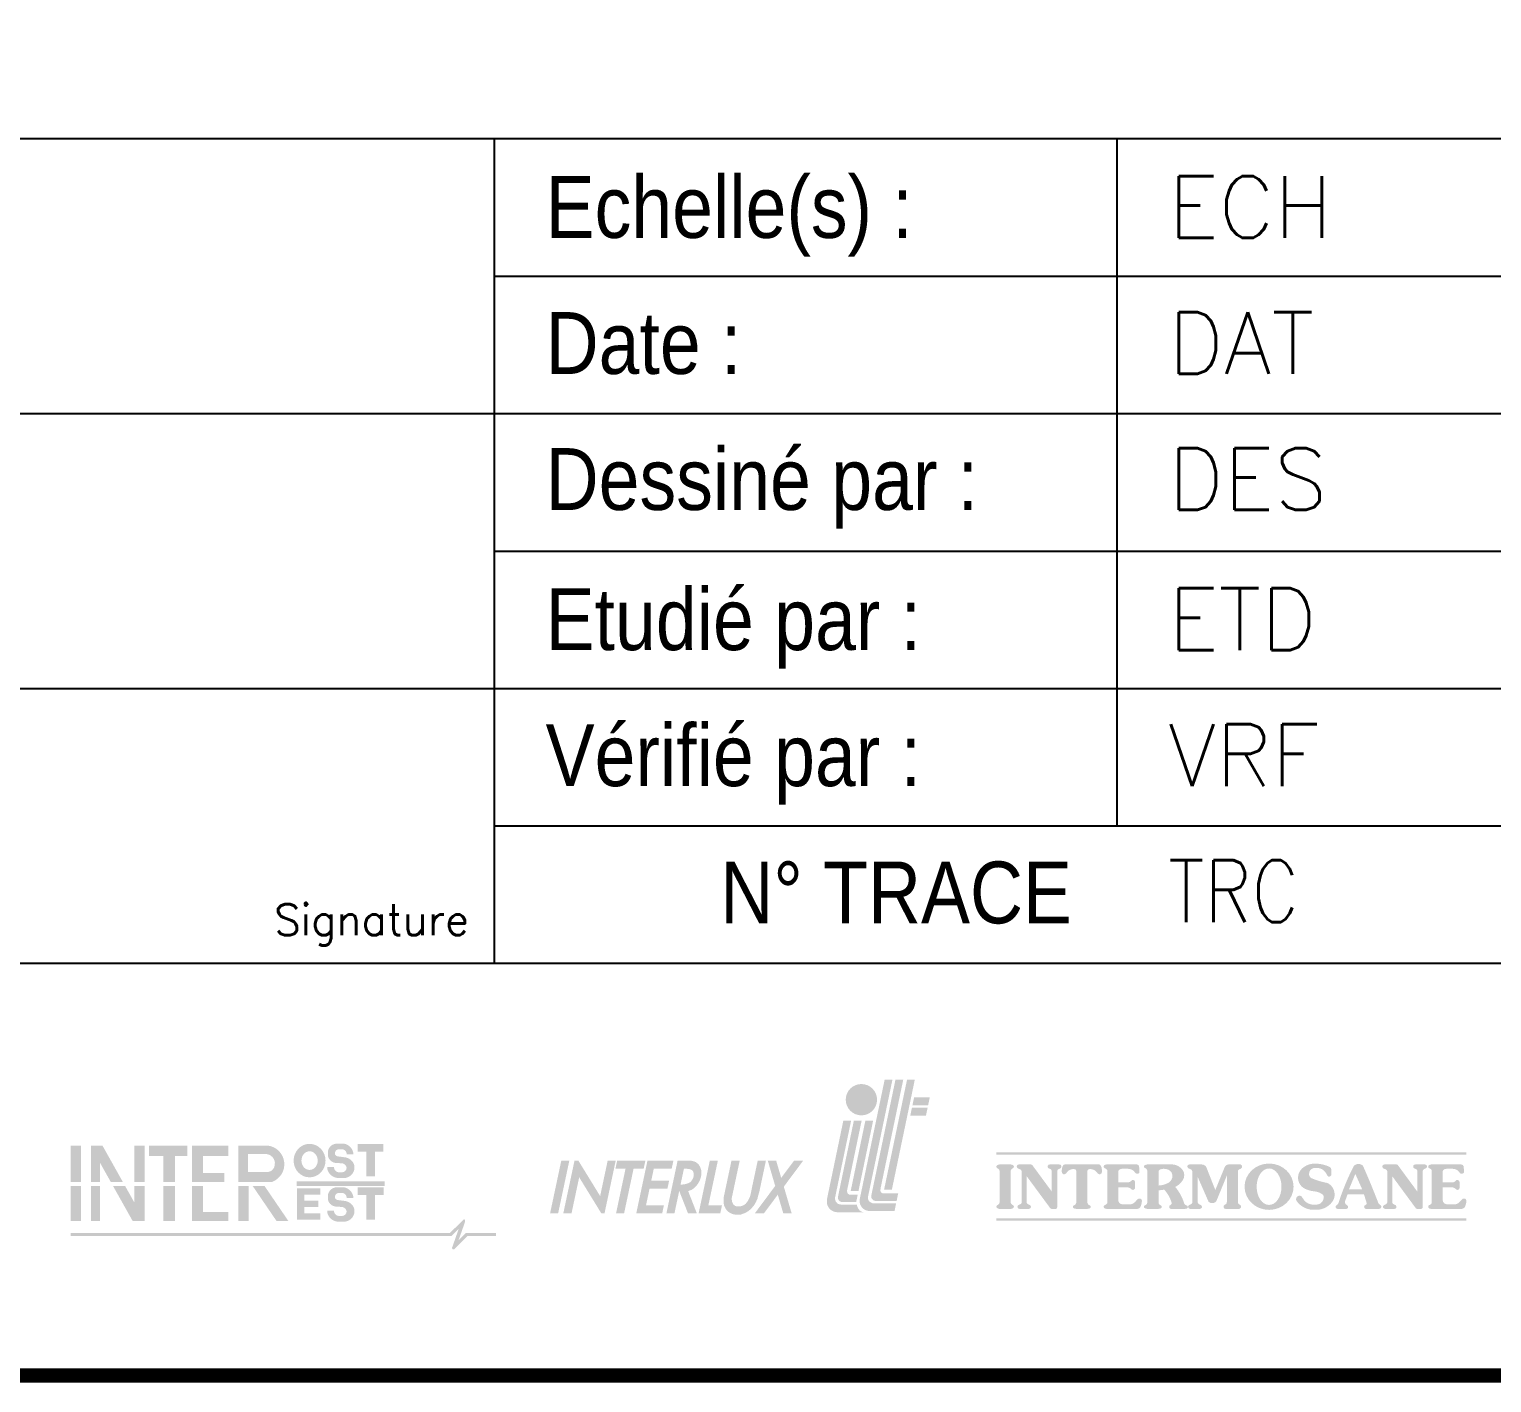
# Model space of a CAD drawing. Header units: millimetres. Extents: x 0 to 200, y 0 to 287.
# Drawn here: x 77.4 to 148.4, y -0.3 to 65.3 of the extents above; entities that cross this region are included whole.
import ezdxf
from ezdxf.enums import TextEntityAlignment as Align

# ---------------------------------------------------------------- set-up
doc = ezdxf.new("R2010")
doc.units = ezdxf.units.MM
doc.layers.get('0').update_dxf_attribs({"linetype": 'CONTINUOUS'})
doc.layers.add('CARTOUCHE', color=7, linetype='CONTINUOUS')
doc.styles.add('Cartouche', font='ARIAL.TTF', dxfattribs={"width": 0.85})
doc.styles.add('ROMANS', font='romans__.ttf')
doc.styles.get("Standard").update_dxf_attribs({"font": 'romans.shx', "width": 0.85})

msp = doc.modelspace()

# ---------------------------------------------------------------- hatches: boundary and pattern name
at = {"layer": 'CARTOUCHE', "true_color": 0x6e77ba}
h = msp.add_hatch(color=163, dxfattribs=at)
h.paths.add_polyline_path([(119.3258104747445, 14.36147968949979), (118.948670691878, 14.36147968949979), (117.7326260368351, 8.529197010755524), (117.7307506994612, 8.41486825457099), (117.7645956638903, 8.28801673144062), (117.8365164400117, 8.16962231886464), (117.9338204860364, 8.076598156860143), (118.0288687754293, 8.021781399241434), (118.1813801412516, 7.982262360279606), (118.1888072791637, 7.980850994988771), (119.425858433554, 7.980850994988771), (119.5038992114843, 8.355143070095437), (118.4130106026969, 8.355143070095437), (118.3612213022481, 8.359234461855749), (118.3335831825493, 8.37343973729054), (118.2759305772209, 8.39744889333798), (118.2029034601585, 8.449308864996965), (118.1675372769353, 8.500810184465081), (118.1500548229739, 8.543425199950548), (118.1346807646584, 8.599126831173692), (118.1380541317931, 8.664870838141155)])
h.paths.add_polyline_path([(119.8506050759095, 14.36147968949979), (119.4734652930429, 14.36147968949979), (118.3000533350372, 8.733668071457828), (118.3012526356379, 8.633594198620642), (118.3262355370779, 8.58653589600732), (118.3531400257755, 8.547160642249423), (118.3963798198356, 8.514508157592104), (118.4271279364665, 8.490498731271714), (118.4887424943001, 8.474694521126025), (119.5288259701886, 8.474694521126025), (119.6043394492456, 8.836865395435495), (118.8698005380512, 8.836865395435495), (118.8425381026013, 8.842407342062927), (118.8041027301035, 8.864495938601237), (118.77527620073, 8.886584535139605), (118.7589413487857, 8.913474800723634), (118.738762868908, 8.979740590338622), (118.7559344811541, 9.111320230102763)])
h.paths.add_polyline_path([(120.411703619512, 14.36147968949979), (120.0345638366455, 14.36147968949979), (118.9201882868879, 9.016813118650816), (119.2973280697545, 9.016813118650816)])
h.paths.add_polyline_path([(121.136115950812, 13.49432382766207), (120.375116123059, 13.49432382766207), (120.2960810044978, 13.11526278653537), (121.0570808322508, 13.11526278653537)])
h.paths.add_polyline_path([(121.033042302338, 12.99997137757947), (120.272042474585, 12.99997137757947), (120.1921003618353, 12.61656029348916), (120.9531001895882, 12.61656029348916)])
at = {"layer": 'CARTOUCHE', "true_color": 0xebb111}
msp.add_hatch(color=40, dxfattribs=at).paths.add_polyline_path([(117.0596399683216, 13.38514250730293, 1), (118.5800383066768, 13.38514250730293, 1)])
at = {"layer": 'CARTOUCHE', "true_color": 0x0e1b8d}
h = msp.add_hatch(color=166, dxfattribs=at)
h.paths.add_polyline_path([(118.3876012754782, 12.36146043994773), (118.0104614926117, 12.36146043994773), (117.300715407424, 8.957440873905853), (117.6778551902905, 8.957440873905853)])
h.paths.add_polyline_path([(117.8289810699699, 12.36146043994773), (117.4518412871034, 12.36146043994773), (116.6812383271922, 8.665564671119057), (116.6909607001548, 8.567582158567461), (116.7224973114155, 8.508906714189436), (116.7792634837358, 8.453140758006725), (116.8243849642328, 8.427924833283726), (116.876034373861, 8.415322276381062), (117.564822187737, 8.415322276381062), (117.6403356667942, 8.777493150690532), (117.2654682066717, 8.777493150690532), (117.2117076730163, 8.786404319783571), (117.1494474297192, 8.838259967075544), (117.1286944687052, 8.919154820094661), (117.1237564619081, 8.979126370909569)], flags=17)
h.paths.add_polyline_path([(117.3191111331369, 12.36146043994773), (116.9419713502704, 12.36146043994773), (116.1472482002495, 8.549881610960654), (116.1442677651326, 8.368181270248215), (116.1781127295617, 8.241329747117902), (116.2500335056831, 8.122935334541921), (116.3473375517078, 8.029911172537425), (116.4192583278291, 7.983398821262256), (116.516562373854, 7.945343580541476), (116.6530050439295, 7.921478750243807), (117.9274094808318, 7.921478750243807), (117.8423519350574, 7.948403070218205), (117.7850529960954, 7.976077938146091), (117.7349089997771, 8.0133080355821), (117.6747358414601, 8.086336594692852), (117.6417841113155, 8.14790990552973), (117.613129880941, 8.222370370674753), (117.6091601906178, 8.295770825350473), (116.8321730844369, 8.295770825350473), (116.749246731014, 8.308983928823807), (116.6646343199409, 8.342811019676788), (116.5800219088678, 8.440063601821976), (116.5377157033314, 8.566914854679453), (116.5404429800558, 8.626883125807183)])
h.paths.add_polyline_path([(113.6383323951094, 9.200458492471967), (112.6433216989244, 7.864773865868699), (113.0865825914955, 7.864773865868699), (113.7638711397789, 8.773953943213883), (114.0314821788335, 7.864773865868699), (114.4381248293511, 7.864773865868699), (114.0553459315238, 9.165224509318136), (115.000495366799, 10.43397626784719), (114.557234474228, 10.43397626784719), (113.9298071868543, 9.591729058576277), (113.6818973872116, 10.43397626784719), (113.275254736694, 10.43397626784719)])
h.paths.add_polyline_path([(113.1891183974491, 10.43397626784719), (112.790306485747, 10.43397626784719), (112.4878642050436, 9.011250620466), (112.449277643929, 8.818859234921945), (112.4188895415224, 8.702042675767643), (112.3885009856972, 8.620271327605224), (112.3394120940387, 8.52448173288235), (112.2996735970059, 8.454392121717262), (112.2038331856361, 8.335239323272617), (112.1313683074126, 8.281503657412486), (112.0495534879816, 8.239449998822636), (111.9331682346518, 8.207963741899903), (111.8483572263115, 8.20282639386312), (111.7982417953534, 8.204110730872344), (111.7352760329971, 8.215669763955077), (111.6813051852268, 8.241356504138878), (111.6414696566526, 8.272180592359518), (111.6119144838806, 8.296582725261146), (111.5772189064984, 8.36208364245698), (111.5515186971204, 8.41731013385214), (111.5219474907294, 8.576650974010306), (111.9167767390179, 10.43397626784719), (111.5179648273158, 10.43397626784719), (111.1356765254396, 8.635645126751342), (111.1326698056997, 8.580049849273223), (111.134848027782, 8.37974787097329), (111.1609885064445, 8.242584624376661), (111.2328857048079, 8.093819101026952), (111.304771567711, 7.995845430678742), (111.4158672417708, 7.906580224718823), (111.5857789928209, 7.830378391023714), (111.7208364700422, 7.806429235568828), (111.8515379565172, 7.802074868238208), (111.9735256478257, 7.812960921701233), (112.1878850996027, 7.89118223480142), (112.3316563719904, 7.976093073430661), (112.4275035846366, 8.058826322985283), (112.5669184128596, 8.202521255714316), (112.6540522837579, 8.32662140031914), (112.7174941354535, 8.450950736376797), (112.7767350655018, 8.581994463073954), (112.8119983227441, 8.72617750873195), (112.8666144051206, 8.916877864140588)])
h.paths.add_polyline_path([(109.9203699678054, 7.864773865868699), (110.9718051123536, 7.864773865868699), (111.0547313257058, 8.25486896203688), (110.3933912773258, 8.25486896203688), (110.8566247789358, 10.43397626784719), (110.4665296827676, 10.43397626784719)])
h.paths.add_polyline_path([(109.8692629107661, 9.276582674586336), (109.9376810296047, 9.386753222154823), (109.9870936620141, 9.485526900404352), (110.0175017148313, 9.584300578653995), (110.040307754444, 9.652682335113354), (110.0479097676483, 9.72486304801248), (110.0479097676483, 9.964199195620552), (110.0022976884227, 10.10856062141875), (109.9390281357261, 10.21944306791022), (109.8730639173683, 10.28711292544671), (109.7856407655191, 10.35549468190618), (109.6906156004657, 10.39348451657554), (109.5841874156057, 10.420077481926), (109.4093415653257, 10.42767539480525), (109.2942265241602, 10.43397626784719), (108.904131427992, 10.43397626784719), (108.3579717130298, 7.864773865868699), (108.748066809198, 7.864773865868699), (108.9808810109665, 8.959960475228513), (109.4091644504349, 7.864773865868699), (109.8390072644704, 7.864773865868699), (109.4171083446502, 8.9436342767778), (109.4473516313471, 8.961266857639487), (109.5765854024014, 9.010653831900697), (109.6868145938635, 9.07903558836017), (109.7666357325083, 9.155015257698949)])
h.paths.add_polyline_path([(109.5680797262892, 9.436195332095735), (109.4968576679507, 9.368615205175274), (109.4157184419632, 9.328968327112932), (109.3417917427587, 9.306441618139388), (109.2759789661527, 9.287518998816097), (109.1263218692748, 9.266794469804154), (109.0454255518429, 9.263585925643895), (109.211300310808, 10.04388117167895), (109.3904612223802, 10.02955686815829), (109.4679944116854, 10.02054623862352), (109.5392164700238, 9.998920619630837), (109.596013928215, 9.970086551064867), (109.6347807495769, 9.934944852633407), (109.6663345907375, 9.887188164744146), (109.6762517583866, 9.820509127804428), (109.6762517583866, 9.668228434601701), (109.6636440058422, 9.606497284368118), (109.6384003888116, 9.551532146905515), (109.6122558293835, 9.506478728958541)], flags=16)
h.paths.add_polyline_path([(108.4086131475441, 9.065476210963027), (108.4915393608962, 9.455571307131265), (107.6238971060357, 9.455571307131265), (107.7489597121127, 10.04388117167895), (108.6166019669732, 10.04388117167895), (108.6995281803254, 10.43397626784719), (107.4417908292967, 10.43397626784719), (106.8956311143345, 7.864773865868699), (108.1533684653632, 7.864773865868699), (108.2362946787154, 8.25486896203688), (107.3686524238549, 8.25486896203688), (107.5409708926835, 9.065476210963027)])
h.paths.add_polyline_path([(105.9150212870085, 7.864773865868699), (106.3051163831767, 7.864773865868699), (106.7683498847867, 10.04388117167895), (107.2580262387251, 10.04388117167895), (107.3409524520772, 10.43397626784719), (105.9715046480324, 10.43397626784719), (105.8885784346802, 10.04388117167895), (106.3782547886185, 10.04388117167895)])
h.paths.add_polyline_path([(105.9014973630145, 10.43397626784719), (105.5114022668464, 10.43397626784719), (105.1446709244882, 8.708826975697889), (104.0850100543323, 10.43397626784719), (103.9019473417637, 10.43397626784719), (103.3557876268015, 7.864773865868699), (103.7545995385036, 7.864773865868699), (104.1275847702431, 9.619342222038767), (105.2053160944292, 7.864773865868699), (105.3553376480523, 7.864773865868699)])
h.paths.add_polyline_path([(103.6509308245261, 10.43397626784719), (103.2608357283578, 10.43397626784719), (102.7146760133957, 7.864773865868699), (103.1047711095638, 7.864773865868699)])
h = msp.add_hatch(color=166, dxfattribs=at)
edge = h.paths.add_edge_path()
edge.add_ellipse((91.0473749360757, 10.42941421768904), major_axis=(0, 0.8121659834576854), ratio=0.953508904984124, start_angle=0, end_angle=360, ccw=False)
edge = h.paths.add_edge_path(flags=16)
edge.add_ellipse((91.0473749360757, 10.42941421768904), major_axis=(0, 0.4525577883063174), ratio=0.8720538325185828, start_angle=0, end_angle=360)
h.paths.add_polyline_path([(92.72581571022215, 11.2516780203224), (92.37522925126359, 11.2516780203224, 0.3675437250064505), (91.93523146818552, 10.87772437632367), (91.93523146818552, 10.65664488182136, 0.3740215265167949), (92.4045474210775, 10.31415417022731), (92.65631186183089, 10.29379968345052, -0.3121030398257033), (92.84346218932683, 10.08042702617809, -0.4032395724199198), (92.63405145652041, 9.864051336574903), (92.4764051745201, 9.864051336574903, -0.4225189740084885), (92.23405347633798, 10.1133537553639), (91.90229045403612, 10.1133537553639), (91.90229045403612, 10.03521519636075, 0.3410835080403992), (92.43403741981467, 9.583648534296685), (92.70933013214619, 9.583648534296685, 0.3506623323824017), (93.21520994352295, 9.988176989216356), (93.21520994352295, 10.21160840198354, 0.2989918984381972), (92.75168286462394, 10.59026585088139), (92.41050812399374, 10.63495213976097, -0.2639176798787722), (92.28580285614282, 10.72902852241918), (92.28580285614282, 10.83721635140552, -0.269339217368424), (92.42462570148632, 10.97597902294331), (92.6246246671908, 10.97597902294331, -0.4406943976462597), (92.84346218932683, 10.73660981815152), (93.17522521162857, 10.73660981815152, 0.3442733425790227)])
h.paths.add_polyline_path([(94.6318921058479, 11.23349110919321), (93.3835660984422, 11.23349110919321), (93.3835660984422, 10.86787612187862), (93.80473654298612, 10.86787612187862), (93.80473654298612, 9.659654279583663), (94.21834022312783, 9.659654279583663), (94.21834022312783, 10.86787612187862), (94.6318921058479, 10.86787612187862)])
h.paths.add_polyline_path([(94.68356266773048, 9.425218264155717), (90.4223073552721, 9.425218264155717), (90.4223073552721, 9.195972625159527), (94.68356266773048, 9.195972625159527)])
h.paths.add_polyline_path([(94.63569536323678, 9.132874564465055), (93.38736935583097, 9.132874564465055), (93.38736935583097, 8.767259577150526), (93.808539800375, 8.767259577150526), (93.808539800375, 7.559037734855508), (94.2221434805167, 7.559037734855508), (94.2221434805167, 8.767259577150526), (94.63569536323678, 8.767259577150526)])
h.paths.add_polyline_path([(92.72581571022215, 9.133660804073315), (92.37522925126359, 9.133660804073315, 0.3675437250064505), (91.93523146818552, 8.759707160074583), (91.93523146818552, 8.538627665572278, 0.3740215265167949), (92.4045474210775, 8.196136953978225), (92.65631186183089, 8.17578246720143, -0.3121030398257033), (92.84346218932683, 7.962409809928999, -0.4032395724199198), (92.63405145652041, 7.746034120325817), (92.4764051745201, 7.746034120325817, -0.4225189740084885), (92.23405347633798, 7.99533653911476), (91.90229045403612, 7.99533653911476), (91.90229045403612, 7.917197980111666, 0.3410835080403992), (92.43403741981467, 7.465631318047599), (92.70933013214619, 7.465631318047599, 0.3506623323824017), (93.21520994352295, 7.87015977296727), (93.21520994352295, 8.093591185734454, 0.2989918984381972), (92.75168286462394, 8.472248634632308), (92.41050812399374, 8.516934923511883, -0.2639176798787722), (92.28580285614282, 8.611011306170099), (92.28580285614282, 8.71919913515643, -0.269339217368424), (92.42462570148632, 8.85796180669422), (92.6246246671908, 8.85796180669422, -0.4406943976462597), (92.84346218932683, 8.618592601902435), (93.17522521162857, 8.618592601902435, 0.3442733425790227)])
h.paths.add_polyline_path([(91.5628225896478, 9.083173226459564), (90.4330587831846, 9.083173226459564), (90.4330587831846, 7.568496111623801), (91.5628225896478, 7.568496111623801), (91.5628225896478, 7.876045736578988), (90.78936890601108, 7.876045736578988), (90.78936890601108, 8.184512931023448), (91.4703969677372, 8.184512931023448), (91.4703969677372, 8.489926800624971), (90.78936890601108, 8.489926800624971), (90.78936890601108, 8.782573552240137), (91.5628225896478, 8.782573552240137)])
h.paths.add_polyline_path([(98.28631527251241, 7.12623475234119), (97.96451415572608, 6.2134083899291, 0.6648238827104829), (98.06608946342214, 6.12361218747418), (98.71162291328176, 6.766511054944772), (100.08715934681, 6.766511054944772), (100.08715934681, 6.920742236656849), (98.63770511661528, 6.920742236656849), (98.27254909624116, 6.557076508723355), (98.58931061301178, 7.455607458502072), (98.58833986570335, 7.535499282368107, 0.6379345697711025), (98.51007074725578, 7.564377229899151), (97.86234555745341, 6.920742236656849), (79.45420145067055, 6.920742236656849), (79.45420145067055, 6.766511054944772), (97.92511743701118, 6.766511054944772)])
h.paths.add_polyline_path([(88.86349427807625, 9.195972625159527), (88.28873887847942, 9.195972625159527), (89.44764707489458, 7.495131328403602), (90.0224024744914, 7.495131328403602)])
h.paths.add_polyline_path([(88.0987439079347, 9.195972625159527), (87.59063824091481, 9.195972625159527), (87.59063824091481, 7.495131328403602), (88.0987439079347, 7.495131328403602)])
h.paths.add_polyline_path([(89.03203846385588, 11.15834637311775), (87.59063824091481, 11.15834637311775), (87.59063824091481, 9.391313205748759), (89.2278730046504, 9.395866478567314, 0.7796492388881205)])
h.paths.add_polyline_path([(88.06080863711247, 9.88046206927254), (88.06080863711247, 10.74961802670811), (88.90798198065932, 10.74961802670811, -0.4556279954426636), (89.36039953685315, 10.23690351129426, -0.3568014100735264), (89.05152009844619, 9.88046206927254)], flags=16)
h.paths.add_polyline_path([(86.9114065087067, 9.821367829656253), (85.86913851973179, 9.821367829656253), (85.86913851973179, 10.65482084796861), (87.10031755043315, 10.65482084796861), (87.10031755043315, 11.15834637311775), (85.34149034606594, 11.15834637311775), (85.34149034606594, 9.391313205748759), (86.9114065087067, 9.391313205748759)])
h.paths.add_polyline_path([(87.10031755043315, 7.933075844432324), (85.86913851973179, 7.933075844432324), (85.86913851973179, 9.195972625159527), (85.34149034606594, 9.195972625159527), (85.34149034606594, 7.495131328403602), (87.10031755043315, 7.495131328403602)])
h.paths.add_polyline_path([(84.51123303668328, 9.195972625159527), (83.9444997879474, 9.195972625159527), (83.9444997879474, 7.495131328403602), (84.51123303668328, 7.495131328403602)])
h.paths.add_polyline_path([(84.51123303668328, 10.65482084796861), (85.11349422926946, 10.65482084796861), (85.11349422926946, 11.15834637311775), (83.25399722749023, 11.15834637311775), (83.25399722749023, 10.65482084796861), (83.9444997879474, 10.65482084796861), (83.9444997879474, 9.391313205748759), (84.51123303668328, 9.391313205748759)])
h.paths.add_polyline_path([(83.03902946905043, 11.15834637311775), (82.54260662958654, 11.15834637311775), (82.54260662958654, 9.391313205748759), (83.03902946905043, 9.391313205748759)])
h.paths.add_polyline_path([(83.03902946905043, 9.195972625159527), (82.54260662958654, 9.195972625159527), (82.54260662958654, 8.404493046327673), (82.09899507392731, 9.195972625159527), (81.51326325487821, 9.195972625159527), (82.46655740644314, 7.495131328403602), (83.03902946905043, 7.495131328403602)])
h.paths.add_polyline_path([(80.99911619593843, 11.15834637311775), (80.43852808321265, 11.15834637311775), (80.43852808321265, 9.391313205748759), (80.87497781015975, 9.391313205748759), (80.87497781015975, 10.33478402111035), (81.40377800578756, 9.391313205748759), (81.98950982483666, 9.391313205748759)])
h.paths.add_polyline_path([(80.87497781015975, 9.195972625159527), (80.43852808321265, 9.195972625159527), (80.43852808321265, 7.495131328403602), (80.87497781015975, 7.495131328403602)])
h.paths.add_polyline_path([(79.96299334297362, 9.195972625159527), (79.45420145067055, 9.195972625159527), (79.45420145067055, 7.495131328403602), (79.96299334297362, 7.495131328403602)])
h.paths.add_polyline_path([(79.96299334297362, 11.15834637311775), (79.45420145067055, 11.15834637311775), (79.45420145067055, 9.391313205748759), (79.96299334297362, 9.391313205748759)])
h = msp.add_hatch(color=166, dxfattribs=at)
edge = h.paths.add_edge_path()
edge.add_ellipse((137.5978170681366, 9.163221402017768), major_axis=(1.188907773671066, 0), ratio=0.9456851094765764, start_angle=0, end_angle=360, ccw=False)
edge = h.paths.add_edge_path(flags=16)
edge.add_ellipse((137.5978170681366, 9.163221402017768), major_axis=(0, 0.8849205124518635), ratio=0.6810770798558432, start_angle=0, end_angle=360, ccw=False)
h.paths.add_polyline_path([(136.0894472711466, 9.93821865379158, -0.2377706677710503), (136.1957089283359, 10.02226252173665, 0.3456020032450831), (136.2896291396578, 10.14317205679384, 0.2959650815838726), (136.218960604294, 10.24232170843845), (135.6318387473917, 10.24232170843845, 0.3033577836716623), (135.4494774413056, 10.12046641679899), (134.9896927483262, 9.002307198825406), (134.551647402306, 10.11737358835961, 0.2700305418192543), (134.3268422984104, 10.24232170843845), (133.7414946684629, 10.24232170843845, 0.7364323013666133), (133.6694608644057, 10.06588510212043, 0.09600103760063153), (133.7619151944699, 10.02254870396547, -0.2873321652807887), (133.8760165125331, 9.907931084579445), (133.8760165125331, 8.427374001769692, -0.3145309750903449), (133.7959987981328, 8.306452219580876, 0.01364706255986353), (133.7035444680685, 8.263115821425913, 0.7364323013666675), (133.7755782721257, 8.08667921510795), (134.2354709504884, 8.08667921510795, 0.736432301366659), (134.3075047545457, 8.263115821425913, 0.01364706255986324), (134.2150504244813, 8.306452219580876, -0.3145309750903458), (134.1350327100811, 8.427374001769692), (134.1350327100811, 9.63904298614932), (134.6592574380112, 8.441591289684936, 0.4499647419825948), (135.038363946039, 8.458538710819937), (135.5490734870319, 9.702197291685877), (135.5490734870319, 8.418314907938964, -0.3356250392857236), (135.4503762435389, 8.287842558644911, 0.825891568159604), (135.5005796966245, 8.08667921510795), (136.1440089117747, 8.08667921510795, 0.7457416347911936), (136.1867889231713, 8.281505333300686, -0.3026401353947903), (136.0894472711466, 8.400865541998996)])
h.paths.add_polyline_path([(133.4671546867436, 9.854250581553742, 0.2868861317229169), (132.918341443715, 10.24232170843845), (131.690590763352, 10.24232170843845, 0.1459133065805166), (131.5558185164018, 10.19987323083296, 0.5383739604595044), (131.5603471900239, 10.07916121439536, -0.2675040287053744), (131.690590763352, 9.94459074112109), (131.690590763352, 8.381113969067428, -0.2583502995496449), (131.5603471900239, 8.24983970915099, 0.5383739604597159), (131.5558185164018, 8.129127692713382, 0.1459133065804643), (131.690590763352, 8.08667921510795), (132.2306058150602, 8.08667921510795, 0.1459133065805198), (132.3653780620104, 8.129127692713382, 0.5383739604594922), (132.3608493883884, 8.24983970915099, -0.3041976731017234), (132.2380118283204, 8.384410182425256), (132.2380118283204, 8.985065415437816), (132.5119222294358, 9.01990832593134, -0.1078797990183849), (132.8657218322834, 8.405327051674988, -0.3924485137059547), (132.8165974255462, 8.27607213203845, 0.8875954573730068), (132.8552270299408, 8.08667921510795), (133.5094762322097, 8.08667921510795), (133.5903738572086, 8.095666295642843, 0.735589235347216), (133.6191866939452, 8.244098943579388, -0.2168619796658064), (133.4784469989088, 8.357085011124582, 0.1005635510367927), (133.0438160399391, 9.155361106846101, 0.191722185622772), (133.4657979801739, 9.594108595191301, 0.1062132605613823)])
h.paths.add_polyline_path([(132.897444870987, 9.592087006979625, -0.2401139508657364), (132.6684077918902, 9.330637367620625, -0.1097043553506891), (132.2380118283204, 9.21955511583701), (132.2380118283204, 9.906783223981904, -0.2988853766040589), (132.3472550095152, 10.00973748932461, -0.1292511278032982), (132.5681606107038, 10.02328411043521, -0.2423589540917298), (132.869025824306, 9.849887456640886, -0.1529649731538643)], flags=16)
h.paths.add_polyline_path([(147.1717080771768, 10.8248560118775), (124.3654053696731, 10.8248560118775), (124.3654053696731, 10.70985715745195), (147.1717080771768, 10.70985715745195)])
h.paths.add_polyline_path([(131.2952464689371, 10.1127774668393, 0.4276110919100773), (131.1787917852797, 10.24232170843845), (129.7168936052765, 10.24232170843845, 0.1258647375723853), (129.6148675556328, 10.21386075172251, 0.598226938303991), (129.6228476085648, 10.05835622953344, -0.2164879886198334), (129.7434768235333, 9.965526055915575), (129.7434768235333, 8.36347486763077, -0.2164879886198334), (129.6228476085648, 8.270644694012901, 0.5982269383039899), (129.6148675556328, 8.115140171823839, 0.1258647375723853), (129.7168936052765, 8.08667921510795), (131.2016576637544, 8.08667921510795, 0.2108328072760362), (131.3441187565825, 8.16255302362913, 0.1224374739465055), (131.4293663917143, 8.495121485427376, 0.6185939053248296), (131.225451482684, 8.557944753957258), (131.08432770422, 8.409967297504693, -0.2058501690181691), (130.846534913576, 8.30773594397948), (130.5015556026335, 8.30773594397948, -0.3917483879605018), (130.2790885410383, 8.498418149811698), (130.2790885410383, 9.125981632764251), (130.7733875080442, 9.125981632764251, -0.1680222756139643), (130.9408823062363, 9.018205480935535, 0.2462547976654928), (131.0461859764181, 9.023180111028239, 0.2636762555283007), (131.0960239592358, 9.109347066222597), (131.0960239592358, 9.388593913486034, 0.26367625552839), (131.0461859764181, 9.474760868680391, 0.2462547976654202), (130.9408823062363, 9.479735498773096, -0.1680222756139617), (130.7733875080442, 9.371959346944323), (130.2790885410383, 9.371959346944323), (130.2790885410383, 9.923971114420794, -0.2672327908560556), (130.4532367238284, 10.03138048427115), (130.7626794027548, 10.03138048427115, -0.1925049278551695), (131.0395491233942, 9.920680579713746), (131.0867798226403, 9.862074770171603, 0.4795042100471166), (131.2887318878996, 9.823004207519205, 0.3292720461884993), (131.3115328949805, 9.87347035668455, 0.04299152942742668)])
h.paths.add_polyline_path([(147.1717080771768, 7.636508587695971), (124.3654053696731, 7.636508587695971), (124.3654053696731, 7.521509733270364), (147.1717080771768, 7.521509733270364)])
h.paths.add_polyline_path([(129.4229695244128, 10.19972964182625, 0.2598116281925226), (129.3491353628106, 10.24232170843845), (127.6800999150475, 10.24232170843845, 0.2598116281925275), (127.6062657534454, 10.19972964182625, 0.1356176729315644), (127.5420246798415, 9.967239507713998), (127.5420246798415, 9.875478536335436, 0.6707619708766105), (127.735995531352, 9.800097392966904), (127.8679579237456, 9.938997604220333, -0.1628434367925374), (127.968355172416, 9.993646331607863, -0.1465996127100219), (128.1986760023374, 10.00730778650717, -0.2719644829161076), (128.2446101130749, 9.921132510433381), (128.2446101130749, 8.381113969067428, -0.2583502995496347), (128.1143665397468, 8.24983970915099, 0.5383739604596431), (128.1098378661248, 8.129127692713382, 0.1459133065804888), (128.2446101130749, 8.08667921510795), (128.7846251647833, 8.08667921510795, 0.1459133065804674), (128.9193974117334, 8.129127692713382, 0.5383739604597332), (128.9148687381113, 8.24983970915099, -0.2583502995496276), (128.7846251647833, 8.381113969067428), (128.7846251647833, 9.921132510433381, -0.2719644829161037), (128.8305592755207, 10.00730778650717, -0.1465996127100189), (129.0608801054423, 9.993646331607863, -0.1628434367925716), (129.1612773541125, 9.938997604220333), (129.2932397465061, 9.800097392966904, 0.6707619708766085), (129.4872105980166, 9.875478536335436), (129.4872105980166, 9.967239507713998, 0.1356176729315652)])
h.paths.add_polyline_path([(125.0661511717061, 9.94625064523484, -0.2502903947003511), (125.1305410877846, 10.03526926568094, 0.1190806372176368), (125.20821502935, 10.09952331073237, 0.3379055429594183), (125.2075455689748, 10.17314778204229, 0.2315036024273843), (125.0661511717061, 10.24232170843845), (124.5198794438835, 10.24232170843845, 0.2315036024273843), (124.3784850466147, 10.17314778204229, 0.3379055429594183), (124.3778155862396, 10.09952331073237, 0.1190806372176368), (124.455489527805, 10.03526926568094, -0.2502903947003511), (124.5198794438835, 9.94625064523484), (124.5198794438835, 8.382750278311505, -0.2502903947003511), (124.455489527805, 8.293731657865408, 0.1190806372176368), (124.3778155862396, 8.229477612814037, 0.3379055429594183), (124.3784850466147, 8.155853141504053, 0.2315036024273843), (124.5198794438835, 8.08667921510795), (125.0661511717061, 8.08667921510795, 0.2315036024273843), (125.2075455689748, 8.155853141504053, 0.3379055429594183), (125.20821502935, 8.229477612814037, 0.1190806372176368), (125.1305410877846, 8.293731657865408, -0.2502903947003511), (125.0661511717061, 8.382750278311505)])
h.paths.add_polyline_path([(126.1115180940353, 10.21054825917469, 0.2384320652332128), (126.0486760148495, 10.24232170843845), (125.4633283849021, 10.24232170843845, 0.7364323013666023), (125.3912945808448, 10.06588510212043, 0.09600103760068288), (125.4837489109092, 10.02254870396547, -0.2873321652806878), (125.5978502289722, 9.907931084579445), (125.5978502289722, 8.427374001769579, -0.3145309750901288), (125.517832514572, 8.306452219580876, 0.01364706255986515), (125.4253781845076, 8.263115821425913, 0.7364323013666558), (125.4974119885649, 8.08667921510795), (125.9373069920006, 8.08667921510795, 0.7364323013666606), (126.0093407960577, 8.263115821425913, 0.01364706255987031), (125.9168864659935, 8.306452219580876, -0.3145309750900351), (125.8368687515932, 8.427374001769579), (125.8368687515932, 9.675109570177085), (126.9827312842808, 8.11845266437166, 0.2384320652332134), (127.0455733634666, 8.08667921510795), (127.2407496731158, 8.08667921510795, 0.4142135623730951), (127.3187814749726, 8.164711016964816), (127.3183734876063, 9.901567439265989, -0.3146600490882085), (127.398389707187, 10.02254870396547, 0.01364706255986913), (127.4908440372512, 10.06588510212043, 0.7364323013666523), (127.4188102331941, 10.24232170843845), (126.960198784706, 10.24232170843845, 0.7364323013666523), (126.8881649806489, 10.06588510212043, 0.01364706255986395), (126.9806193107131, 10.02254870396547, -0.3727269414906701), (127.0510806767154, 9.907931084579445), (127.0510806767154, 8.934150313484906)])
h.paths.add_polyline_path([(140.4188943522342, 9.345265394652586, -0.05291897660057621), (139.6578920961516, 9.574011553052628, -0.2973360980146972), (139.5389285239103, 9.778696214475701, -0.3713518815314527), (139.7515028316596, 10.06330532404019, -0.1718405901523679), (140.157149175194, 10.01652025266867, -0.1623670596040623), (140.4106781266281, 9.731911143104185, 0.8365650697987289), (140.6183831056436, 9.748345771971799), (140.6183831056436, 9.979665051788459, 0.295241301353512), (140.5187648415848, 10.13366585719541, 0.1080032183748631), (139.8024491015046, 10.28430942460989, 0.1864059786079851), (139.1959298452595, 10.04453597687643, 0.2150327814976556), (139.0024752235316, 9.589674014771447, 0.2865704859042508), (139.3496148573736, 9.059443297724727, 0.08545950963536444), (139.8160147866002, 8.93415128328894, -0.1559354658642959), (140.2294620070603, 8.758707317300377, -0.462340893041925), (139.9505801657929, 8.300603582415022, -0.2354268240192883), (139.3421106504912, 8.454604422258342, -0.01683505731499723), (139.1626901626009, 8.706074120616563, 0.7613890571835908), (138.9323530878, 8.469713319025232, 0.2633752323842903), (139.8431071282462, 8.044748995346254, 0.2378162005428598), (140.6353690718964, 8.392019763467374, 0.2143572524911241), (140.7757851220583, 8.83062971287518, 0.2799015448694463)])
h.paths.add_polyline_path([(142.1548926096713, 10.17504459142862, 0.2336188256935944), (141.9277405886743, 10.26174043582449, 0.2285242980143754), (141.709884586752, 10.16652319794952, 0.042898960213759), (140.962516163632, 8.360322408470438, -0.202982834424428), (140.8824825483032, 8.276158676210912, 0.7538118022360588), (140.9077856196737, 8.08667921510795), (141.3512072323141, 8.08667921510795, 0.5117308617742122), (141.4299497884589, 8.198365998158124, 0.205123602013983), (141.3385787692738, 8.299136643377892, -0.3063239102454535), (141.2851786327843, 8.38689198839927), (141.289212230267, 8.471137853824928), (141.403456121362, 8.78517237907721), (142.2051480932188, 8.78517237907721), (142.320831018655, 8.405419681015303, -0.4895701434155492), (142.2844637511564, 8.281393296527085, 0.8134375343788462), (142.2925097054821, 8.08667921510795), (142.9483045268156, 8.08667921510795, 0.657968070745396), (143.0045699194, 8.269604552859107, -0.1810453899336105), (142.8971541988851, 8.37867801746745, 0.01297632397639048)])
h.paths.add_polyline_path([(141.7832076467741, 9.783945359887412), (142.1181674239753, 9.030421049152324), (141.4734864960006, 9.030421049152324)], flags=16)
h.paths.add_polyline_path([(145.0530429924105, 9.901567439265875, -0.3146600490884416), (145.1330592119913, 10.02254870396547, 0.01364706255986691), (145.2255135420555, 10.06588510212043, 0.736432301366659), (145.1534797379983, 10.24232170843845), (144.6948682895103, 10.24232170843845, 0.7364323013666549), (144.622834485453, 10.06588510212043, 0.01364706255986502), (144.7152888155173, 10.02254870396547, -0.3727269414906493), (144.7857501815197, 9.907931084579445), (144.7857501815197, 8.934150313484906), (143.8461875988396, 10.21054825917469, 0.2384320652332128), (143.7833455196537, 10.24232170843845), (143.1979978897064, 10.24232170843845, 0.7364323013666944), (143.1259640856491, 10.06588510212043, 0.09600103760063707), (143.2184184157134, 10.02254870396547, -0.2873321652807362), (143.3325197337764, 9.907931084579445), (143.3325197337764, 8.427374001769692, -0.314530975090317), (143.2525020193762, 8.306452219580876, 0.01364706255986464), (143.1600476893119, 8.263115821425913, 0.7364323013666634), (143.2320814933692, 8.08667921510795), (143.6719764968047, 8.08667921510795, 0.7364323013666606), (143.744010300862, 8.263115821425913, 0.01364706255986561), (143.6515559707977, 8.306452219580876, -0.314530975090308), (143.5715382563975, 8.427374001769692), (143.5715382563975, 9.675109570177085), (144.717400789085, 8.11845266437166, 0.2384320652332134), (144.7802428682709, 8.08667921510795), (144.97541917792, 8.08667921510795, 0.4142135623730951), (145.0534509797769, 8.164711016964816)])
h.paths.add_polyline_path([(146.022090732855, 9.125981632764251), (146.516389699861, 9.125981632764251, -0.1680222756139625), (146.6838844980531, 9.018205480935535, 0.2462547976652522), (146.7891881682348, 9.023180111028182, 0.2636762555285788), (146.8390261510525, 9.109347066222597), (146.8390261510525, 9.388593913486034, 0.2636762555305607), (146.7891881682341, 9.474760868680846, 0.2462547976635033), (146.6838844980531, 9.479735498773096, -0.1680222756139631), (146.516389699861, 9.371959346944323), (146.022090732855, 9.371959346944323), (146.022090732855, 9.923971114420794, -0.2672327908560556), (146.1962389156452, 10.03138048427115), (146.5056815945716, 10.03138048427115, -0.1925049278551695), (146.782551315211, 9.920680579713746), (146.8297820144571, 9.862074770171603, 0.4795042100471079), (147.0317340797164, 9.823004207519205, 0.329272046188588), (147.0545350867973, 9.873470356684606, 0.04299152942742568), (147.0382486607538, 10.1127774668393, 0.427611091910067), (146.9217939770965, 10.24232170843845), (145.4598957970932, 10.24232170843845, 0.1258647375723547), (145.3578697474496, 10.21386075172251, 0.5982269383040895), (145.3658498003816, 10.05835622953344, -0.2164879886198334), (145.4864790153501, 9.965526055915575), (145.4864790153501, 8.36347486763077, -0.2164879886198334), (145.3658498003816, 8.270644694012901, 0.5982269383040901), (145.3578697474496, 8.115140171823839, 0.1258647375723547), (145.4598957970932, 8.08667921510795), (146.9446598555712, 8.08667921510795, 0.2108328072760276), (147.0871209483993, 8.16255302362913, 0.1224374739465118), (147.1723685835311, 8.495121485427433, 0.618593905324814), (146.9684536745008, 8.557944753957258), (146.8273298960368, 8.409967297504693, -0.2058501690181695), (146.5895371053928, 8.30773594397948), (146.2445577944503, 8.30773594397948, -0.3917483879605018), (146.022090732855, 8.498418149811698)])

# ---------------------------------------------------------------- linework, layer by layer
at = {"color": 7}
for p, q in [((195.0009155518489, 60), (5, 60)), ((130.2083513933618, 60), (130.2083513933618, 26.65999999999997)), ((195.0009155518491, 53.32000000000005), (100.0004577759246, 53.32000000000005)), ((195.0009155518491, 46.66000000000003), (5, 46.66000000000003)), ((195.0009155518491, 39.98000000000002), (100.0004577759246, 39.98000000000002)), ((195.0009155518491, 33.31999999999999), (5, 33.32000000000005)), ((195.0009155518491, 26.66000000000003), (100.0004577759246, 26.66000000000003)), ((195.0009155518489, 19.99999999999994), (5, 20.00000000000006))]:
    msp.add_line(p, q, dxfattribs=at)
at = {"color": 7, "const_width": 0.6981827898422182}
msp.add_lwpolyline([(0, 0), (0, 287.0049438353163), (200.0009155518491, 287.0049438353163), (200.0009155518491, 0), (200.0009155518491, 0)], close=True, dxfattribs=at)
at = {"color": 7, "flags": 128}
for points in [[(100.0004577759246, 60), (100.0004577759246, 40)], [(100.0004577759246, 40), (100.0004577759246, 20)]]:
    msp.add_lwpolyline(points, dxfattribs=at)

# ---------------------------------------------------------------- texts
at = {"color": 7, "style": 'Cartouche', "width": 0.85}
for s, p in [('Echelle(s) :', (102.5004577759246, 55.19999999999999)), ('Date :', (102.5004577759246, 48.59999999999997)), ('Dessiné par :', (102.5004577759246, 42)), ('Etudié par :', (102.5004577759246, 35.19999999999993)), ('Vérifié par :', (102.5004577759246, 28.59999999999997))]:
    msp.add_text(s, height=3, dxfattribs=at).set_placement(p)
msp.add_text('N° TRACE', height=3, dxfattribs=at).set_placement((128.0360771730491, 21.93999999999994), align=Align.RIGHT)
at = {"color": 7, "style": 'ROMANS'}
msp.add_text('Signature', height=1.5, dxfattribs=at).set_placement((98.77919967583784, 21.36767112355625), align=Align.RIGHT)
at = {"color": 7}
for tag, p in [('ECH', (132.7083513933619, 55.19999999999999)), ('DAT', (132.7083513933619, 48.59999999999997)), ('DES', (132.7083513933619, 42)), ('ETD', (132.7083513933619, 35.19999999999993)), ('VRF', (132.7083513933619, 28.59999999999997))]:
    msp.add_attdef(tag, p, '?', height=3, dxfattribs=at)
at = {"color": 7, "width": 0.85}
msp.add_attdef('TRC', (132.7083513933619, 21.99999999999994), '?', height=3, dxfattribs=at)

doc.saveas('drawing.dxf')
